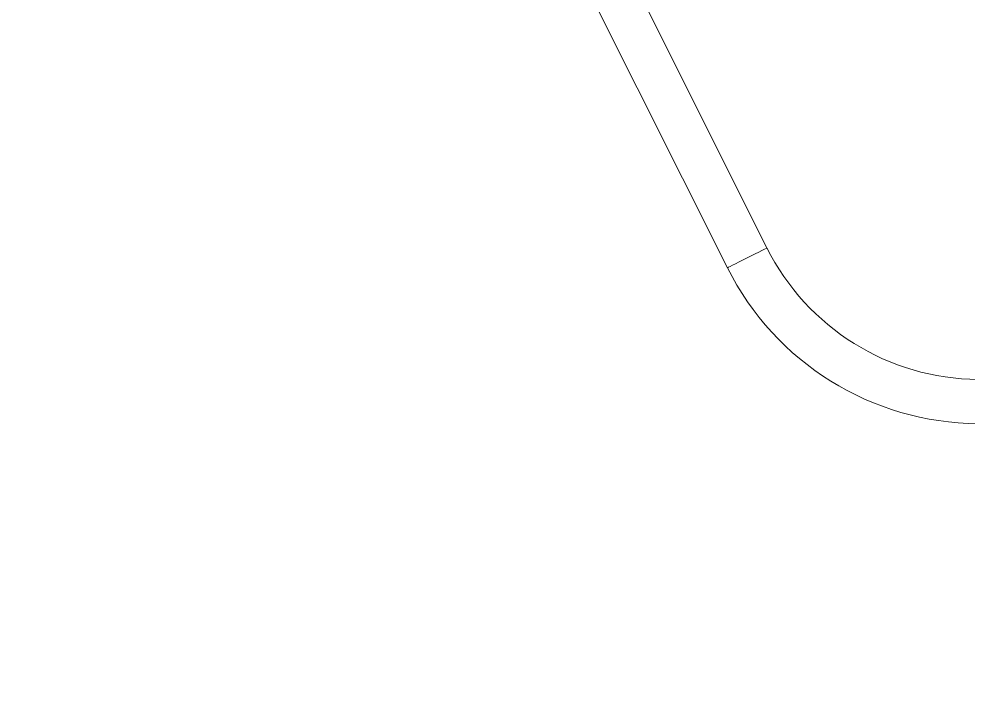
# Model space of a CAD drawing. Header units: millimetres. Extents: x 1587714 to 3094800, y -694377 to -413614.
# Drawn here: x 2254797.6 to 2255162.2, y -551498.3 to -551242.7 of the extents above; entities that cross this region are included whole.
import ezdxf

# ---------------------------------------------------------------- set-up
doc = ezdxf.new("R2010")
doc.units = ezdxf.units.MM

# ---------------------------------------------------------------- blocks, each defined once
blk = doc.blocks.new('poste RT1 vista lateral')
at = {"color": 7, "linetype": 'Continuous', "lineweight": 15}
for p, q in [((-1302.7338, 7414.9172), (-1356.9269, 7523.1726)), ((-1372.0743, 7515.4545), (-1317.9354, 7407.3079))]:
    blk.add_line(p, q, dxfattribs=at)
at = {"color": 8, "linetype": 'Continuous', "lineweight": 15, "flags": 128}
blk.add_lwpolyline([(-1302.7338, 7414.9172), (-1302.7754, 7414.8972), (-1303.1059, 7414.7313), (-1303.7521, 7414.408), (-1304.6861, 7413.9407), (-1305.867, 7413.3494), (-1307.2432, 7412.6599), (-1308.7544, 7411.9036), (-1310.3346, 7411.113), (-1311.915, 7410.3215), (-1313.4262, 7409.5652), (-1314.8022, 7408.8757), (-1315.9831, 7408.2854), (-1316.9171, 7407.8171), (-1317.5635, 7407.4938), (-1317.8938, 7407.3288), (-1317.9354, 7407.3079)], dxfattribs=at)
at = {"color": 7, "linetype": 'Continuous', "lineweight": 15}
for radius in [91.5, 108.5]:
    blk.add_arc((-1220.9136, 7455.8772), radius, 206.592774, 269.593357, dxfattribs=at)

msp = doc.modelspace()

# ---------------------------------------------------------------- linework, layer by layer
at = {"color": 5}
msp.add_arc((2224825.192, -149545.2872), 402611.0256, 267.361191804, 274.509386243, dxfattribs=at)

# ---------------------------------------------------------------- block references
msp.add_blockref('poste RT1 vista lateral', (2256387.7201, -558745.6049))

doc.saveas('drawing.dxf')
